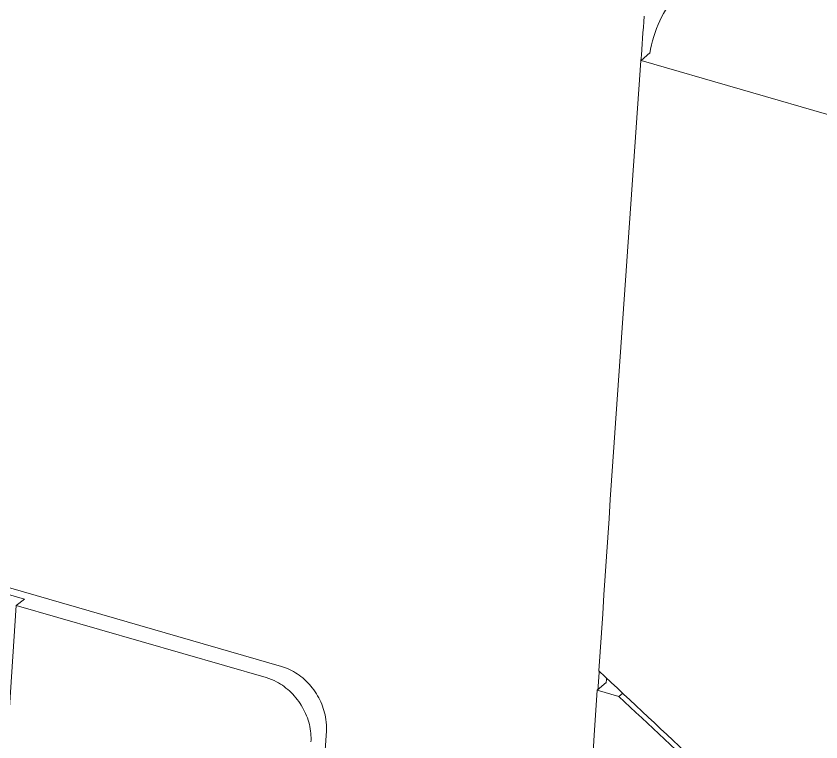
# Model space of a CAD drawing. Header units: inches. Extents: x 9220 to 92460, y -39241 to 4813.
# Drawn here: x 74624.3 to 74635.04, y -33726.26 to -33716.56 of the extents above; entities that cross this region are included whole.
import ezdxf

# ---------------------------------------------------------------- set-up
doc = ezdxf.new("R2010")
doc.units = ezdxf.units.IN
doc.header["$MEASUREMENT"] = 0

# ---------------------------------------------------------------- blocks, each defined once
blk = doc.blocks.new('A$C027ebf9d')
at = {"color": 0, "linetype": 'Continuous', "lineweight": 0}
for p, q in [((14.64887, -13.55638), (16.58038, -14.11396)), ((14.84245, -13.61711), (16.39789, -14.06613)), ((16.84174, -13.67856), (16.83545, -13.68401)), ((17.00251, -13.73224), (16.83545, -13.68401)), ((16.39789, -14.06613), (16.39198, -14.07061)), ((16.56945, -14.12184), (16.39198, -14.07061)), ((16.81079, -14.1254), (16.80443, -14.13091)), ((16.81977, -14.13534), (16.80443, -14.13091)), ((16.81977, -14.13534), (16.82248, -14.13299))]:
    blk.add_line(p, q, dxfattribs=at)
at = {"color": 0, "linetype": 'Continuous', "lineweight": 0, "extrusion": (0, 0, -1)}
for centre, major_axis, ratio, start_param, end_param in [((16.86042, -13.67316), (0.01092, 0.03783), 0.433013, -1.84875, -0.588003), ((36.35051, -1.25445), (10.9193, 37.82555), 0.433013, -2.027289, -2.026413), ((35.94136, -1.13634), (10.9193, 37.82555), 0.433013, -2.105977, -2.041329), ((36.35051, -1.25445), (10.9193, 37.82555), 0.433013, -2.039706, -2.039338), ((101.17283, 46.79565), (-127.39754, 88.2636), 0.649519, -1.346513, -1.345256), ((36.35596, -1.25603), (10.91929, 37.82554), 0.433013, -2.039531, -2.039431)]:
    blk.add_ellipse(centre, major_axis=major_axis, ratio=ratio, start_param=start_param, end_param=end_param, dxfattribs=at)
at = {"color": 0, "linetype": 'Continuous', "lineweight": 0}
for centre, major_axis, ratio, start_param, end_param in [((36.34828, -1.28602), (-10.91932, -37.82563), 0.433013, -1.11518, -1.10314), ((36.34798, -1.28626), (-10.9193, -37.82555), 0.433013, -1.102762, -0.989056), ((43.43107, -3.33097), (-60.02109, 50.16105), 0.329077, 1.39746, 1.399757), ((36.16315, -1.20037), (-10.9193, -37.82555), 0.433013, -1.099566, -0.989344)]:
    blk.add_ellipse(centre, major_axis=major_axis, ratio=ratio, start_param=start_param, end_param=end_param, dxfattribs=at)
for points in [[(16.58038, -14.11396), (16.58419, -14.11506), (16.58802, -14.11687), (16.59153, -14.11924), (16.59505, -14.12161), (16.59835, -14.1246), (16.60117, -14.12797), (16.60399, -14.13133), (16.6064, -14.13517), (16.6082, -14.13916), (16.61001, -14.14314), (16.61125, -14.14739), (16.61184, -14.15155), (16.61222, -14.15426), (16.61234, -14.15702), (16.61217, -14.15966)], [(16.60125, -14.16753), (16.6015, -14.16352), (16.60111, -14.15926), (16.60008, -14.15511), (16.59906, -14.15096), (16.59739, -14.1468), (16.59521, -14.14298), (16.59303, -14.13916), (16.59027, -14.13557), (16.58717, -14.13251), (16.58407, -14.12945), (16.58055, -14.12683), (16.57688, -14.12487), (16.57449, -14.1236), (16.57196, -14.12256), (16.56945, -14.12184)]]:
    blk.add_open_spline(points, degree=3, knots=[0, 0, 0, 0, 0.214942, 0.214942, 0.214942, 0.429883, 0.429883, 0.429883, 0.644823, 0.644823, 0.644823, 0.859763, 0.859763, 0.859763, 1, 1, 1, 1], dxfattribs=at)

msp = doc.modelspace()

# ---------------------------------------------------------------- block references
at = {"xscale": 18.8131500959034, "yscale": 18.8131500959034, "zscale": 18.8131500959034}
msp.add_blockref('A$C027ebf9d', (74315.912, -33459.72), dxfattribs=at)

doc.saveas('drawing.dxf')
